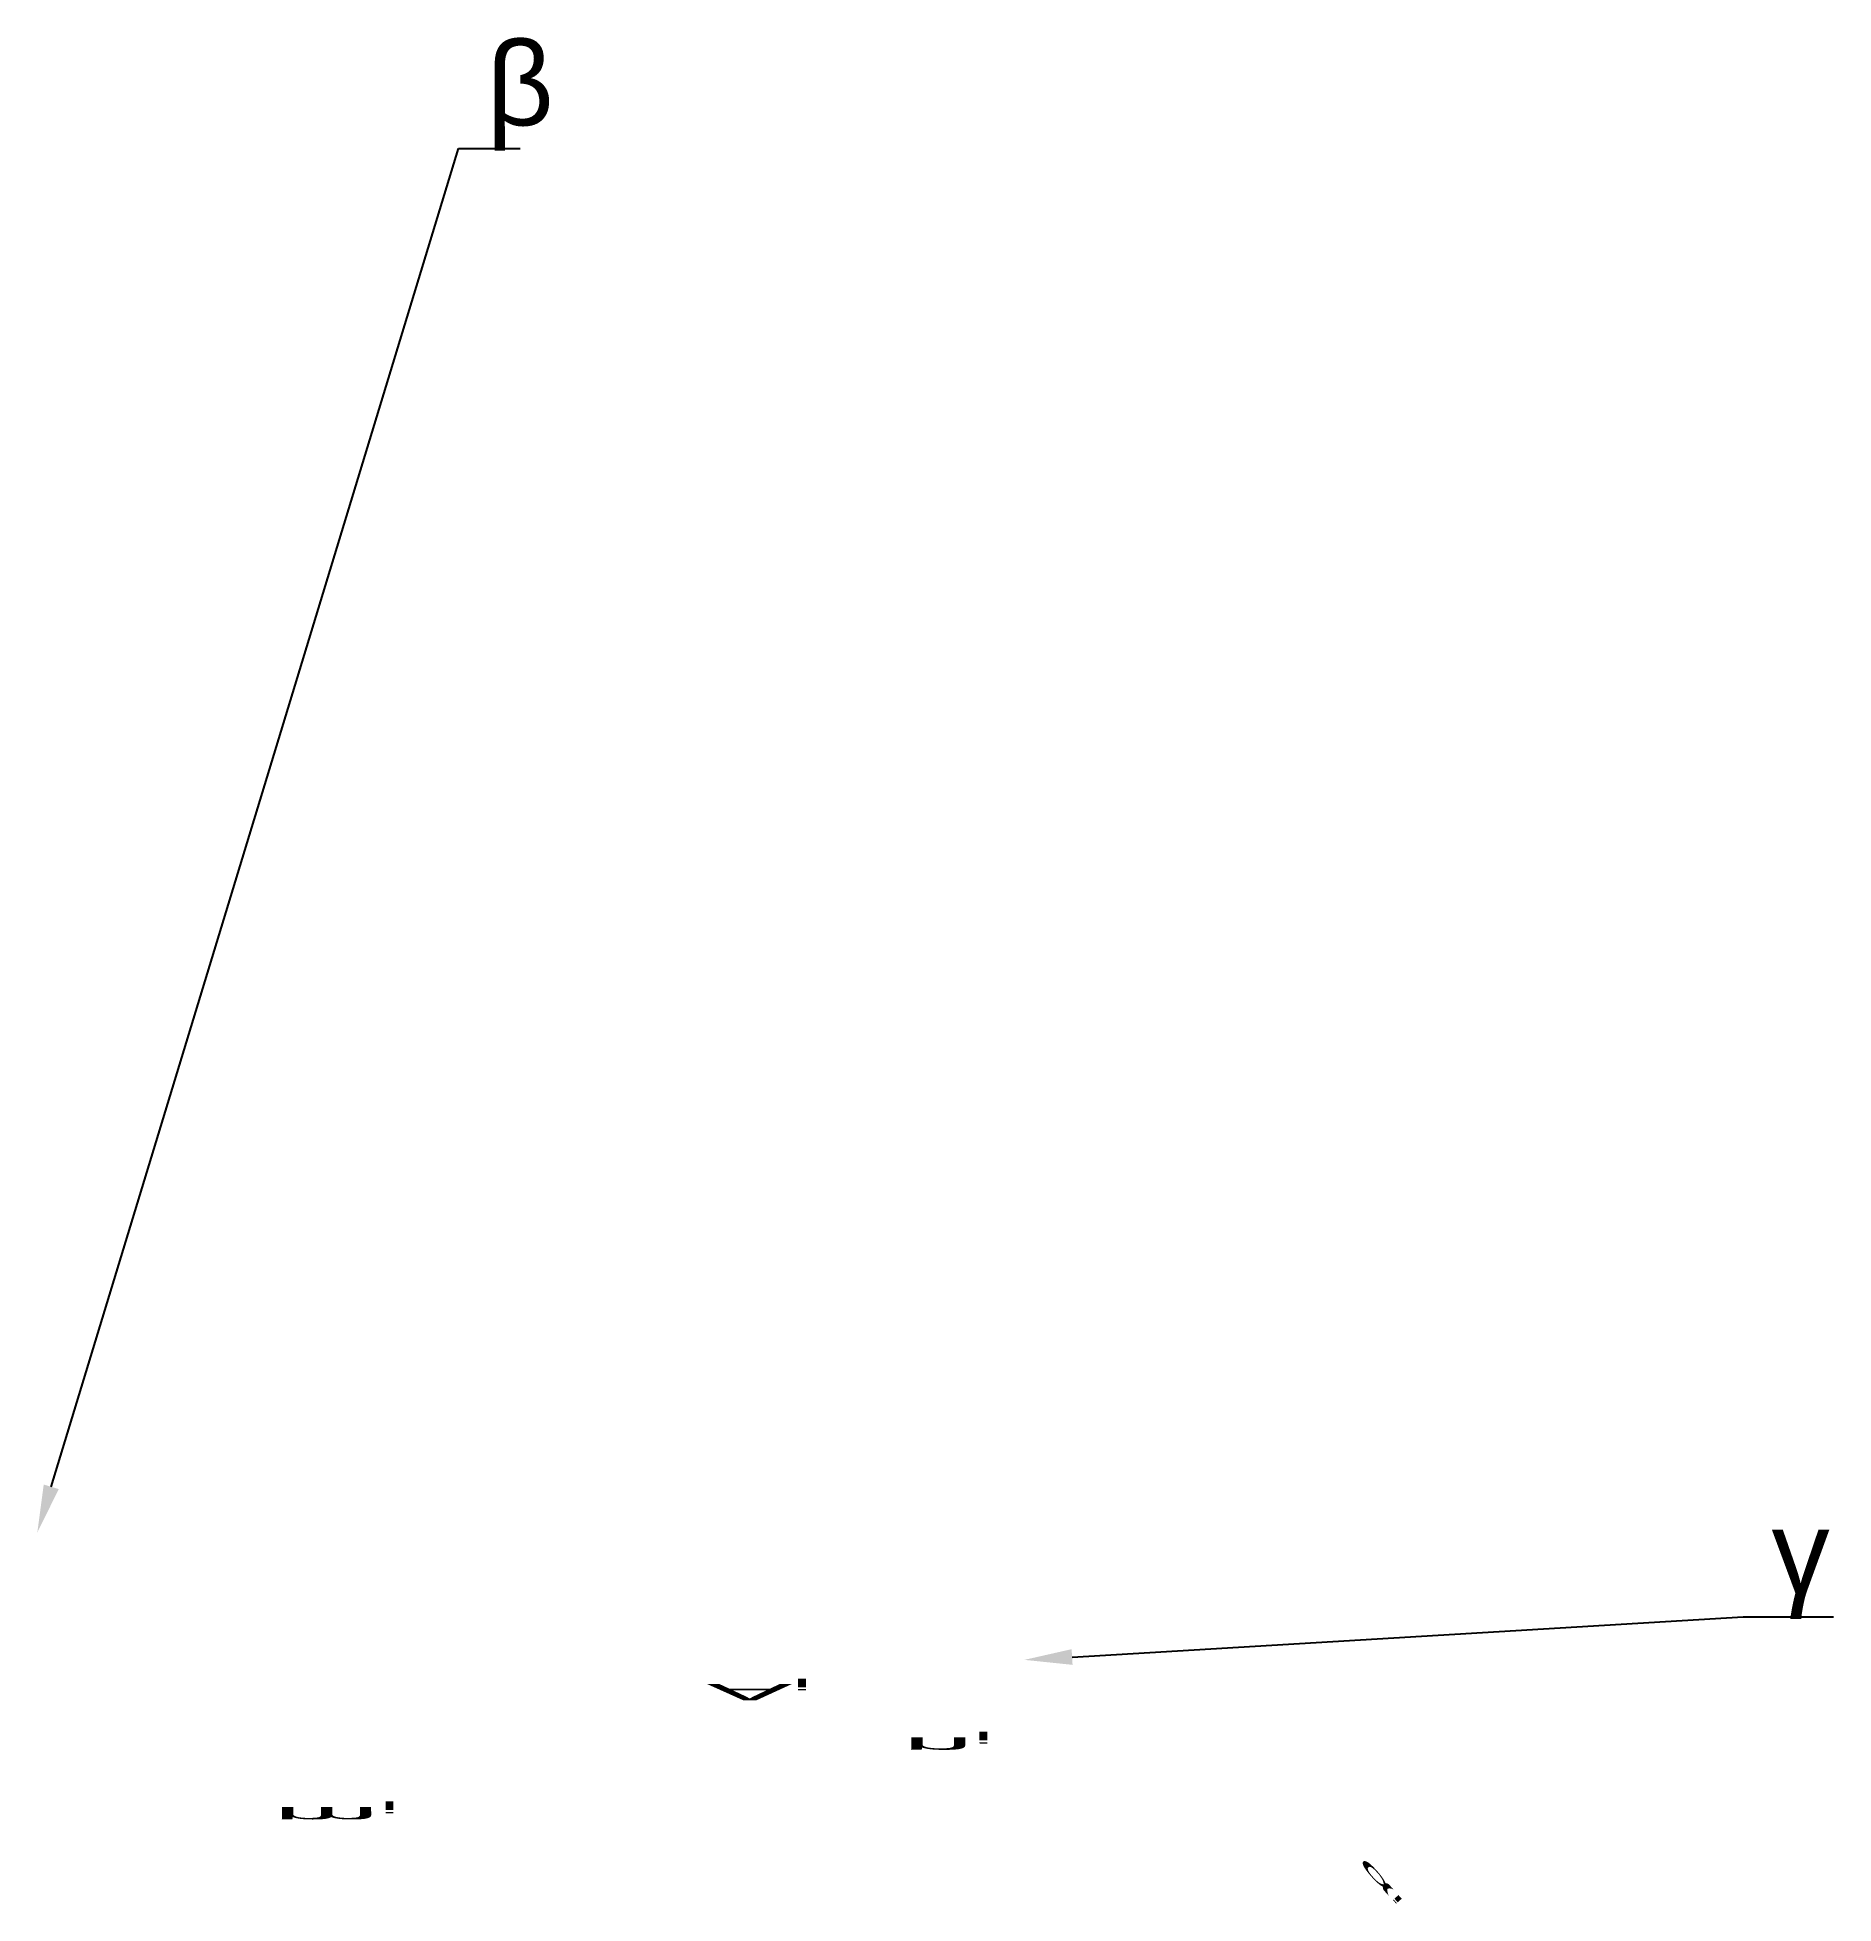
# Model space of a CAD drawing. Header units: millimetres. Extents: x 143 to 294, y 60 to 217.
import ezdxf
from ezdxf import colors
from ezdxf.entities.mleader import LeaderData, LeaderLine
from ezdxf.math import Vec2, Vec3

# ---------------------------------------------------------------- set-up
doc = ezdxf.new("R2010")
doc.units = ezdxf.units.MM
doc.layers.add('ТОНКИЕ', color=7, linetype='Continuous', lineweight=20)

msp = doc.modelspace()

# ---------------------------------------------------------------- texts
at = {"layer": 'ТОНКИЕ', "extrusion": (0, -0.985619, -0.168984), "char_height": 8, "attachment_point": 1, "text_direction": (1, 0.000138, -0.000807)}
for s, insert in [('\\A1;A{\\H0.7x;\\S^ i;}', (199.26, 77.24, 50.77)), ('\\A1;n{\\H0.7x;\\S^ i;}', (215.64, 72.78, 37.49)), ('\\A1;m{\\H0.7x;\\S^ i;}', (162.93, 66.95, 35.08))]:
    msp.add_mtext_dynamic_manual_height_columns(s, width=28.1293, gutter_width=40, heights=[0], dxfattribs=dict(at, insert=insert))
at = {"layer": 'ТОНКИЕ', "extrusion": (-0.734291, -0.657466, -0.168984), "insert": (253.65, 63.59, 31.37), "char_height": 5, "attachment_point": 1, "text_direction": (0.667162, -0.744912, -0.000807)}
msp.add_mtext_dynamic_manual_height_columns('{\\fArial|b0|i0|c0|p34;α\\A1;\\Ftxt|c204;\\H0.7x;\\S^ i;}', width=28.1293, gutter_width=40, heights=[0], dxfattribs=at)

# ---------------------------------------------------------------- leaders
at = {"layer": 'ТОНКИЕ'}
ml = msp.add_multileader_mtext('Standard', dxfattribs=at)
ml.set_content('{\\fArial|b0|i0|c0|p34;β}', color=256)
ml.set_leader_properties()
ml.build(insert=Vec2(0, 0))
ml.multileader.update_dxf_attribs({"text_left_attachment_type": 6, "text_right_attachment_type": 6, "dogleg_length": 0.36})
ctx = ml.context
ctx.base_point, ctx.char_height, ctx.plane_origin = Vec3(178.8, 207.24, 47.31), 7, Vec3(143.17, 91.29, 47.31)
ctx.left_attachment, ctx.right_attachment = 6, 6
notes = []
notes.append((ctx, [(0, (1, 1, 0), (178.44, 207.24, 47.31), (1, 0), 0.36, [(0, [(143.17, 91.29, 47.31)], 0, [])])]))
ctx.mtext.insert, ctx.mtext.width, ctx.mtext.flow_direction = Vec3(180.8, 216.18, 47.31), 2.7933, 5
ml = msp.add_multileader_mtext('Standard', dxfattribs=at)
ml.set_content('{\\fArial|b0|i0|c0|p34;\\C256;γ}', color=256)
ml.set_leader_properties()
ml.build(insert=Vec2(0, 0))
ml.multileader.update_dxf_attribs({"text_left_attachment_type": 6, "text_right_attachment_type": 6, "dogleg_length": 0.36})
ctx = ml.context
ctx.base_point, ctx.char_height, ctx.plane_origin = Vec3(286.42, 84.22, 51.46), 7, Vec3(225.85, 80.62, 51.46)
ctx.left_attachment, ctx.right_attachment = 6, 6
notes.append((ctx, [(0, (1, 1, 0), (286.06, 84.22, 51.46), (1, 0), 0.36, [(0, [(225.85, 80.62, 51.46)], 0, [])])]))
ctx.mtext.insert, ctx.mtext.flow_direction = Vec3(288.42, 93.16, 51.46), 5
for ctx, leaders in notes:
    for number, flags, end, landing, length, lines in leaders:
        leader = LeaderData()
        leader.index, (leader.has_last_leader_line, leader.has_dogleg_vector, leader.attachment_direction) = number, flags
        leader.last_leader_point, leader.dogleg_vector, leader.dogleg_length = Vec3(end), Vec3(landing), length
        for number, points, colour, breaks in lines:
            line = LeaderLine()
            line.index, line.vertices, line.color, line.breaks = number, Vec3.list(points), colors.encode_raw_color(colour), breaks
            leader.lines.append(line)
        ctx.leaders.append(leader)

doc.saveas('drawing.dxf')
